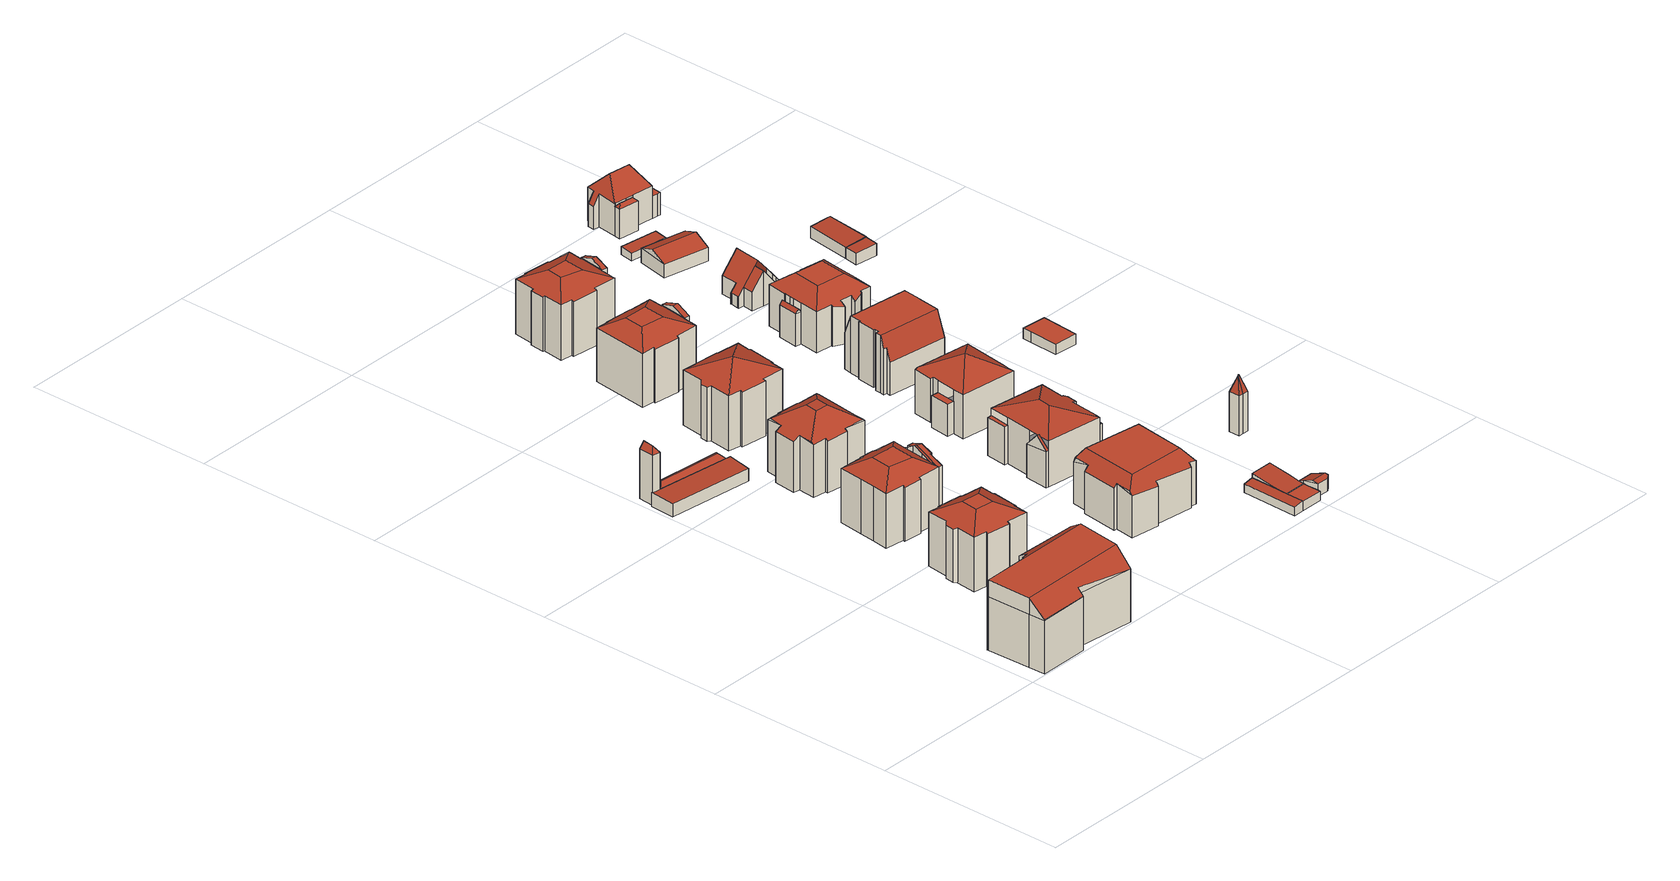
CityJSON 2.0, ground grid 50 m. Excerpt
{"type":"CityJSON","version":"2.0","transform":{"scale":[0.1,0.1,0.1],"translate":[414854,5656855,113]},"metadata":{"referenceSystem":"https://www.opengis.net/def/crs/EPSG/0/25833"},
"CityObjects":{
"building1":{"type":"Building","attributes":{"Dachtyp_tdc":"tdcFreeFormRoof","Gemeindeschluessel":14612000,"Dachneigung":0.306,"QualitaetDacherkennung":30,"Geometrietyp2DReferenz":"3000","measuredHeight":18.13,"function":"31001_9998","roofType":"5000"},"geometry":[{"type":"Solid","lod":"2","boundaries":[[[[0,1,2,3]],[[1,4,5,2]],[[4,6,7,5]],[[6,8,9,7]],[[8,10,11,9]],[[10,12,13,11]],[[12,14,15,13]],[[14,16,17,15]],[[16,18,19,17]],[[18,20,21,19]],[[20,22,23,21]],[[22,24,25,23]],[[24,26,27,25]],[[26,28,29,27]],[[28,0,3,29]],[[30,31,32,6,33,34]],[[35,36,37,38,39,40,41,42]],[[43,42,41,34,33]],[[1,43,33,4]],[[0,42,43,1]],[[28,35,42,0]],[[14,34,41,16]],[[16,41,40,18]],[[18,40,39,20]],[[20,39,38,22]],[[22,38,37,24]],[[24,37,36,26]],[[26,36,35,28]],[[12,30,34,14]],[[4,33,6]],[[8,32,31,10]],[[6,32,8]],[[10,31,30,12]],[[3,2,5,7,9,11,13,15,17,19,21,23,25,27,29]]]],"semantics":{"surfaces":[{"type":"WallSurface"},{"type":"RoofSurface"},{"type":"GroundSurface"}],"values":[[0,0,0,0,0,0,0,0,0,0,0,0,0,0,0,1,1,1,0,0,0,0,0,0,0,0,0,0,0,0,0,0,0,2]]}}]},
"building2":{"type":"Building","attributes":{"Dachtyp_tdc":"tdcFreeFormRoof","Gemeindeschluessel":14612000,"Dachneigung":56.72,"QualitaetDacherkennung":12,"Geometrietyp2DReferenz":"3000","measuredHeight":14.66,"function":"31001_9998","roofType":"5000"},"geometry":[{"type":"Solid","lod":"2","boundaries":[[[[44,45,46,47]],[[45,48,49,46]],[[48,50,51,49]],[[50,44,47,51]],[[52,53,50,48]],[[52,48,45]],[[53,52,45,44]],[[53,44,50]],[[47,46,49,51]]]],"semantics":{"surfaces":[{"type":"WallSurface"},{"type":"RoofSurface"},{"type":"GroundSurface"}],"values":[[0,0,0,0,1,0,1,1,2]]}}]},
"building3":{"type":"Building","attributes":{"Dachtyp_tdc":"tdcCutTentRoof","Gemeindeschluessel":14612000,"Dachneigung":29.31,"QualitaetDacherkennung":59,"Geometrietyp2DReferenz":"3000","measuredHeight":17.12,"function":"31001_9998","roofType":"9999"},"geometry":[{"type":"Solid","lod":"2","boundaries":[[[[54,55,56,57]],[[55,58,59,56]],[[58,60,61,59]],[[60,62,63,61]],[[62,64,65,63]],[[64,66,67,65]],[[66,68,69,67]],[[68,70,71,69]],[[70,72,73,71]],[[72,74,75,73]],[[74,76,77,75]],[[76,78,79,77]],[[78,80,81,79]],[[80,82,83,81]],[[82,84,85,83]],[[84,86,87,85]],[[86,88,89,87]],[[88,90,91,89]],[[90,92,93,91]],[[92,54,57,93]],[[68,66,64,62,60,58,94,95]],[[78,76,74,72,70,68,95,96]],[[88,86,84,82,80,78,96,97]],[[58,55,54,92,90,88,97,94]],[[97,96,95,94]],[[57,56,59,61,63,65,67,69,71,73,75,77,79,81,83,85,87,89,91,93]]]],"semantics":{"surfaces":[{"type":"WallSurface"},{"type":"RoofSurface"},{"type":"GroundSurface"}],"values":[[0,0,0,0,0,0,0,0,0,0,0,0,0,0,0,0,0,0,0,0,1,1,1,1,1,2]]}}]},
"building4":{"type":"Building","attributes":{"Dachtyp_tdc":"tdcPolyFlatRoof","Gemeindeschluessel":14612000,"Dachneigung":2.79,"QualitaetDacherkennung":71,"Geometrietyp2DReferenz":"3000","measuredHeight":3.6,"function":"31001_9998","roofType":"2100"},"geometry":[{"type":"Solid","lod":"2","boundaries":[[[[98,99,100,101]],[[99,102,103,100]],[[102,104,105,103]],[[104,106,107,105]],[[106,108,109,107]],[[108,98,101,109]],[[108,106,104,102,99,98]],[[101,100,103,105,107,109]]]],"semantics":{"surfaces":[{"type":"WallSurface"},{"type":"RoofSurface"},{"type":"GroundSurface"}],"values":[[0,0,0,0,0,0,1,2]]}}]},
"building5":{"type":"Building","attributes":{"Dachtyp_tdc":"tdcFreeFormRoof","Gemeindeschluessel":14612000,"Dachneigung":34.92,"QualitaetDacherkennung":18,"Geometrietyp2DReferenz":"3000","measuredHeight":3.99,"function":"31001_9998","roofType":"5000"},"geometry":[{"type":"Solid","lod":"2","boundaries":[[[[110,111,112,113]],[[111,114,107,112]],[[114,115,105,107]],[[115,116,117,105]],[[116,110,113,117]],[[114,111,118]],[[111,110,116,119,118]],[[116,115,119]],[[115,114,118,119]],[[113,112,107,105,117]]]],"semantics":{"surfaces":[{"type":"WallSurface"},{"type":"RoofSurface"},{"type":"GroundSurface"}],"values":[[0,0,0,0,0,1,1,1,1,2]]}}]},
"building6":{"type":"Building","attributes":{"Gemeindeschluessel":14612000,"Geometrietyp2DReferenz":"3000","function":"31001_9998","roofType":"9999"},"children":["building6-1","building6-2","building6-3"]},
"building6-1":{"type":"BuildingPart","attributes":{"Dachtyp_tdc":"tdcCutTentRoof","Dachneigung":30.32,"QualitaetDacherkennung":68,"Geometrietyp2DReferenz":"3000","measuredHeight":17.14,"roofType":"9999"},"parents":["building6"],"geometry":[{"type":"MultiSurface","lod":"2","boundaries":[[[120,121,122,123]],[[121,124,125,122]],[[124,126,127,125]],[[126,128,129,127]],[[128,130,131,129]],[[130,132,133,131]],[[132,134,135,133]],[[134,136,137,135]],[[136,138,139,137]],[[138,140,141,142,139]],[[143,144,145,146,147]],[[144,148,149,145]],[[148,150,151,149]],[[150,120,123,151]],[[130,128,126,124,152,153]],[[140,138,136,134,132,130,153,154]],[[144,143,155,156,140,154,157]],[[124,121,120,150,148,144,157,152]],[[157,154,153,152]],[[123,122,125,127,129,131,133,135,137,139,142,146,145,149,151]]],"semantics":{"surfaces":[{"type":"WallSurface"},{"type":"RoofSurface"},{"type":"GroundSurface"}],"values":[0,0,0,0,0,0,0,0,0,0,0,0,0,0,1,1,1,1,1,2]}}]},
"building6-2":{"type":"BuildingPart","attributes":{"Dachtyp_tdc":"tdcGableRoof","Dachneigung":32.37,"QualitaetDacherkennung":48,"Geometrietyp2DReferenz":"3000","measuredHeight":16.58,"roofType":"3100"},"parents":["building6"],"geometry":[{"type":"MultiSurface","lod":"2","boundaries":[[[158,147,146,159]],[[141,160,161,142]],[[147,158,162,163,164,155]],[[160,141,156,164,163,165,166]],[[159,146,142,161,167,168]]],"semantics":{"surfaces":[{"type":"WallSurface"},{"type":"RoofSurface"},{"type":"GroundSurface"}],"values":[0,0,1,1,2]}}]},
"building6-3":{"type":"BuildingPart","attributes":{"Dachtyp_tdc":"tdcGableRoof","Dachneigung":18.79,"QualitaetDacherkennung":47,"Geometrietyp2DReferenz":"3000","measuredHeight":16.39,"roofType":"3100"},"parents":["building6"],"geometry":[{"type":"MultiSurface","lod":"2","boundaries":[[[169,170,158,159,171]],[[172,173,174,167,175,166]],[[173,176,177,174]],[[176,178,179,177]],[[178,180,181,179]],[[180,169,171,181]],[[176,173,172,165,182]],[[182,162,170,169,180,178,176]],[[171,159,168,167,174,177,179,181]]],"semantics":{"surfaces":[{"type":"WallSurface"},{"type":"RoofSurface"},{"type":"GroundSurface"}],"values":[0,0,0,0,0,0,1,1,2]}}]},
"building7":{"type":"Building","attributes":{"Dachtyp_tdc":"tdcFreeFormRoof","Gemeindeschluessel":14612000,"Dachneigung":28.42,"QualitaetDacherkennung":54,"Geometrietyp2DReferenz":"3000","measuredHeight":17.57,"function":"31001_9998","roofType":"5000"},"geometry":[{"type":"Solid","lod":"2","boundaries":[[[[183,184,185,186]],[[184,187,188,185]],[[187,189,190,188]],[[189,191,192,190]],[[191,193,194,192]],[[193,195,196,194]],[[195,197,198,196]],[[197,199,200,198]],[[199,201,202,200]],[[201,203,204,202]],[[203,205,206,204]],[[205,207,208,206]],[[207,209,210,208]],[[209,211,212,210]],[[211,213,214,212]],[[213,215,216,214]],[[215,217,218,216]],[[217,219,220,218]],[[219,221,222,220]],[[221,183,186,222]],[[223,224,225,201,199,197,195,226]],[[224,227,228,211,209,207,205,203,225]],[[215,213,228,227,229,230,183,221,219,217]],[[223,226,193,191,189,187,184,230,229]],[[229,227,224,223]],[[184,183,230]],[[195,193,226]],[[203,201,225]],[[213,211,228]],[[186,185,188,190,192,194,196,198,200,202,204,206,208,210,212,214,216,218,220,222]]]],"semantics":{"surfaces":[{"type":"WallSurface"},{"type":"RoofSurface"},{"type":"GroundSurface"}],"values":[[0,0,0,0,0,0,0,0,0,0,0,0,0,0,0,0,0,0,0,0,1,1,1,1,1,0,0,0,0,2]]}}]},
"building8":{"type":"Building","attributes":{"Dachtyp_tdc":"tdcTentRoof","Gemeindeschluessel":14612000,"Dachneigung":25.27,"QualitaetDacherkennung":58,"Geometrietyp2DReferenz":"3000","measuredHeight":18.05,"function":"31001_9998","roofType":"3500"},"geometry":[{"type":"Solid","lod":"2","boundaries":[[[[231,232,233,234]],[[232,235,236,233]],[[235,237,238,236]],[[237,239,240,238]],[[239,241,242,240]],[[241,243,244,242]],[[243,245,246,244]],[[245,247,248,246]],[[247,249,250,248]],[[249,251,252,250]],[[251,253,254,252]],[[253,255,256,254]],[[255,257,258,256]],[[257,259,260,258]],[[259,261,262,260]],[[261,263,264,262]],[[263,265,266,264]],[[265,267,268,266]],[[267,269,270,268]],[[269,231,234,270]],[[245,243,241,239,237,235,271]],[[255,253,251,249,247,245,271]],[[265,263,261,259,257,255,271]],[[235,232,231,269,267,265,271]],[[234,233,236,238,240,242,244,246,248,250,252,254,256,258,260,262,264,266,268,270]]]],"semantics":{"surfaces":[{"type":"WallSurface"},{"type":"RoofSurface"},{"type":"GroundSurface"}],"values":[[0,0,0,0,0,0,0,0,0,0,0,0,0,0,0,0,0,0,0,0,1,1,1,1,2]]}}]},
"building9":{"type":"Building","attributes":{"Dachtyp_tdc":"tdcFreeFormRoof","Gemeindeschluessel":14612000,"Dachneigung":0.937,"QualitaetDacherkennung":50,"Geometrietyp2DReferenz":"3000","measuredHeight":14.64,"function":"31001_9998","roofType":"5000"},"geometry":[{"type":"Solid","lod":"2","boundaries":[[[[272,273,274,275]],[[273,276,277,274]],[[276,278,279,277]],[[278,280,281,279]],[[280,282,283,281]],[[282,284,285,283]],[[284,286,287,285]],[[286,288,289,287]],[[288,290,291,289]],[[290,292,293,291]],[[292,294,295,293]],[[294,296,297,295]],[[296,298,299,297]],[[298,300,301,299]],[[300,302,303,301]],[[302,304,305,303]],[[304,306,307,305]],[[306,308,309,307]],[[308,310,311,309]],[[310,312,313,311]],[[312,314,315,313]],[[314,272,275,315]],[[286,284,282,280,278,276,273,272,314,316,317,318,319,290,288]],[[292,319,318,320,321,300,298,296,294]],[[320,322,323,308,306,304,302,321]],[[317,316,312,310,323,322]],[[318,317,322,320]],[[310,308,323]],[[292,290,319]],[[302,300,321]],[[314,312,316]],[[275,274,277,279,281,283,285,287,289,291,293,295,297,299,301,303,305,307,309,311,313,315]]]],"semantics":{"surfaces":[{"type":"WallSurface"},{"type":"RoofSurface"},{"type":"GroundSurface"}],"values":[[0,0,0,0,0,0,0,0,0,0,0,0,0,0,0,0,0,0,0,0,0,0,1,1,1,1,1,0,0,0,0,2]]}}]},
"building10":{"type":"Building","attributes":{"Gemeindeschluessel":14612000,"Geometrietyp2DReferenz":"3000","function":"31001_9998","roofType":"9999"},"children":["building10-1","building10-2"]},
"building10-1":{"type":"BuildingPart","attributes":{"Dachtyp_tdc":"tdcCutTentRoof","Dachneigung":26.44,"QualitaetDacherkennung":56,"Geometrietyp2DReferenz":"3000","measuredHeight":16.9,"roofType":"9999"},"parents":["building10"],"geometry":[{"type":"MultiSurface","lod":"2","boundaries":[[[324,325,326,327]],[[325,328,329,326]],[[328,330,331,329]],[[330,332,333,331]],[[332,334,335,333]],[[334,336,337,335]],[[336,338,339,337]],[[338,340,341,339]],[[340,342,343,341]],[[344,345,346,347]],[[345,348,349,346]],[[348,350,351,349]],[[350,352,353,351]],[[352,324,327,353]],[[330,328,354,355]],[[340,338,336,334,332,330,355,356]],[[348,345,344,342,340,356,357]],[[328,325,324,352,350,348,357,354]],[[357,356,355,354]],[[327,326,329,331,333,335,337,339,341,343,347,346,349,351,353]]],"semantics":{"surfaces":[{"type":"WallSurface"},{"type":"RoofSurface"},{"type":"GroundSurface"}],"values":[0,0,0,0,0,0,0,0,0,0,0,0,0,0,1,1,1,1,1,2]}}]},
"building10-2":{"type":"BuildingPart","attributes":{"Dachtyp_tdc":"tdcGableRoof","Dachneigung":20.33,"QualitaetDacherkennung":79,"Geometrietyp2DReferenz":"3000","measuredHeight":16.48,"roofType":"3100"},"parents":["building10"],"geometry":[{"type":"MultiSurface","lod":"2","boundaries":[[[358,359,360,343]],[[359,361,362,360]],[[361,363,346,362]],[[363,364,344,347,346]],[[358,343,342]],[[365,366,367,368]],[[363,361,367,366,364]],[[359,368,367,361]],[[358,365,368,359]],[[364,366,365,358]],[[360,362,346,347,343]]],"semantics":{"surfaces":[{"type":"WallSurface"},{"type":"RoofSurface"},{"type":"GroundSurface"}],"values":[0,0,0,0,0,1,1,0,0,0,2]}}]},
"building11":{"type":"Building","attributes":{"Gemeindeschluessel":14612000,"Geometrietyp2DReferenz":"3000","function":"31001_9998","roofType":"9999"},"children":["building11-1","building11-2","building11-3","building11-4"]},
"building11-1":{"type":"BuildingPart","attributes":{"Dachtyp_tdc":"tdcHipRoof","Dachneigung":19.02,"QualitaetDacherkennung":76,"Geometrietyp2DReferenz":"3000","measuredHeight":14.49,"roofType":"3200"},"parents":["building11"],"geometry":[{"type":"MultiSurface","lod":"2","boundaries":[[[369,370,371,372,373]],[[370,374,375,371]],[[374,376,377,375]],[[376,378,379,377]],[[378,380,381,382,379]],[[383,384,385,386,387]],[[384,388,389,390,385]],[[391,392,393,394,395,396]],[[388,384,397]],[[370,369,398]],[[384,383,399,380,378,376,374,370,398,397]],[[369,392,391,400,401,388,397,398]],[[372,371,375,377,379,382,402,386,385,390,395,394]]],"semantics":{"surfaces":[{"type":"WallSurface"},{"type":"RoofSurface"},{"type":"GroundSurface"}],"values":[0,0,0,0,0,0,0,0,1,1,1,1,2]}}]},
"building11-2":{"type":"BuildingPart","attributes":{"Dachtyp_tdc":"tdcGableRoof","Dachneigung":48.23,"QualitaetDacherkennung":40,"Geometrietyp2DReferenz":"3000","measuredHeight":12.22,"roofType":"3100"},"parents":["building11"],"geometry":[{"type":"MultiSurface","lod":"2","boundaries":[[[403,396,395,404]],[[389,405,406,390]],[[405,403,404,406]],[[403,405,407]],[[396,403,407,408,400]],[[405,389,401,408,407]],[[404,395,390,406]]],"semantics":{"surfaces":[{"type":"WallSurface"},{"type":"RoofSurface"},{"type":"GroundSurface"}],"values":[0,0,0,0,1,1,2]}}]},
"building11-3":{"type":"BuildingPart","attributes":{"Dachtyp_tdc":"tdcPolyFlatRoof","Dachneigung":0,"QualitaetDacherkennung":62,"Geometrietyp2DReferenz":"3000","measuredHeight":8.88,"roofType":"1000"},"parents":["building11"],"geometry":[{"type":"MultiSurface","lod":"2","boundaries":[[[381,409,410,382]],[[409,411,412,410]],[[411,413,414,412]],[[413,415,416,414]],[[415,417,418,416]],[[417,387,386,418]],[[417,415,413,411,409,381,419,387]],[[386,402,382,410,412,414,416,418]]],"semantics":{"surfaces":[{"type":"WallSurface"},{"type":"RoofSurface"},{"type":"GroundSurface"}],"values":[0,0,0,0,0,0,1,2]}}]},
"building11-4":{"type":"BuildingPart","attributes":{"Dachtyp_tdc":"tdcPolyFlatRoof","Dachneigung":0,"QualitaetDacherkennung":6,"Geometrietyp2DReferenz":"3000","measuredHeight":9.93,"roofType":"1000"},"parents":["building11"],"geometry":[{"type":"MultiSurface","lod":"2","boundaries":[[[393,420,421,394]],[[420,422,423,421]],[[422,373,372,423]],[[373,422,420,393]],[[394,421,423,372]]],"semantics":{"surfaces":[{"type":"WallSurface"},{"type":"RoofSurface"},{"type":"GroundSurface"}],"values":[0,0,0,1,2]}}]},
"building12":{"type":"Building","attributes":{"Dachtyp_tdc":"tdcPolyFlatRoof","Gemeindeschluessel":14612000,"Dachneigung":9.17,"QualitaetDacherkennung":61,"Geometrietyp2DReferenz":"3000","measuredHeight":2.63,"function":"31001_9998","roofType":"2100"},"geometry":[{"type":"Solid","lod":"2","boundaries":[[[[424,425,426,427]],[[425,428,429,426]],[[428,430,431,429]],[[430,432,433,431]],[[432,434,435,433]],[[434,424,427,435]],[[434,432,430,428,425,424]],[[427,426,429,431,433,435]]]],"semantics":{"surfaces":[{"type":"WallSurface"},{"type":"RoofSurface"},{"type":"GroundSurface"}],"values":[[0,0,0,0,0,0,1,2]]}}]},
"building13":{"type":"Building","attributes":{"Gemeindeschluessel":14612000,"Geometrietyp2DReferenz":"3000","function":"31001_9998","roofType":"9999"},"children":["building13-1","building13-2"]},
"building13-1":{"type":"BuildingPart","attributes":{"Dachtyp_tdc":"tdcCutTentRoof","Dachneigung":24.91,"QualitaetDacherkennung":52,"Geometrietyp2DReferenz":"3000","measuredHeight":16.94,"roofType":"9999"},"parents":["building13"],"geometry":[{"type":"MultiSurface","lod":"2","boundaries":[[[436,437,438,439]],[[437,440,441,438]],[[440,442,443,441]],[[442,444,445,443]],[[444,446,447,445]],[[448,449,450,451]],[[449,452,453,450]],[[452,454,455,453]],[[454,456,457,455]],[[456,458,459,457]],[[458,460,461,459]],[[460,462,463,461]],[[462,464,465,463]],[[464,466,467,465]],[[466,468,469,467]],[[468,470,471,469]],[[470,472,473,471]],[[472,474,475,473]],[[474,476,477,475]],[[476,478,479,477]],[[478,436,439,479]],[[454,452,449,448,446,444,442,440,480,481]],[[464,462,460,458,456,454,481,482]],[[474,472,470,468,466,464,482,483]],[[440,437,436,478,476,474,483,480]],[[483,482,481,480]],[[439,438,441,443,445,447,451,450,453,455,457,459,461,463,465,467,469,471,473,475,477,479]]],"semantics":{"surfaces":[{"type":"WallSurface"},{"type":"RoofSurface"},{"type":"GroundSurface"}],"values":[0,0,0,0,0,0,0,0,0,0,0,0,0,0,0,0,0,0,0,0,0,1,1,1,1,1,2]}}]},
"building13-2":{"type":"BuildingPart","attributes":{"Dachtyp_tdc":"tdcGableRoof","Dachneigung":20.59,"QualitaetDacherkennung":86,"Geometrietyp2DReferenz":"3000","measuredHeight":16.39,"roofType":"3100"},"parents":["building13"],"geometry":[{"type":"MultiSurface","lod":"2","boundaries":[[[484,485,486,447,446]],[[485,487,488,486]],[[487,489,448,451,488]],[[487,485,490]],[[484,489,491]],[[485,484,491,490]],[[489,487,490,491]],[[447,486,488,451]]],"semantics":{"surfaces":[{"type":"WallSurface"},{"type":"RoofSurface"},{"type":"GroundSurface"}],"values":[0,0,0,0,0,1,1,2]}}]},
"building14":{"type":"Building","attributes":{"Dachtyp_tdc":"tdcPolyFlatRoof","Gemeindeschluessel":14612000,"Dachneigung":0,"QualitaetDacherkennung":88,"Geometrietyp2DReferenz":"3000","measuredHeight":2.42,"function":"31001_9998","roofType":"1000"},"geometry":[{"type":"Solid","lod":"2","boundaries":[[[[492,493,494,435]],[[493,495,496,494]],[[495,497,498,496]],[[497,499,500,498]],[[499,501,427,500]],[[499,497,495,493,492,501]],[[427,435,494,496,498,500]],[[501,492,435,427]]]],"semantics":{"surfaces":[{"type":"WallSurface"},{"type":"RoofSurface"},{"type":"GroundSurface"}],"values":[[0,0,0,0,0,1,2,0]]}}]},
"building15":{"type":"Building","attributes":{"Dachtyp_tdc":"tdcPolyFlatRoof","Gemeindeschluessel":14612000,"Dachneigung":7.38,"QualitaetDacherkennung":75,"Geometrietyp2DReferenz":"3000","measuredHeight":3.56,"function":"31001_9998","roofType":"2100"},"geometry":[{"type":"Solid","lod":"2","boundaries":[[[[502,503,504,505,492,493,506]],[[507,508,509,510,511,512,513]],[[503,502,513,512]],[[502,506,507,513]],[[506,493,508,507]],[[493,492,509,508]],[[492,505,510,509]],[[505,504,511,510]],[[504,503,512,511]]]],"semantics":{"surfaces":[{"type":"RoofSurface"},{"type":"GroundSurface"},{"type":"WallSurface"}],"values":[[0,1,2,2,2,2,2,2,2]]}}]},
"building16":{"type":"Building","attributes":{"Gemeindeschluessel":14612000,"Geometrietyp2DReferenz":"3000","function":"31001_9998","roofType":"9999"},"children":["building16-1","building16-2"]},
"building16-1":{"type":"BuildingPart","attributes":{"Dachtyp_tdc":"tdcPolyFlatRoof","Dachneigung":0,"QualitaetDacherkennung":70,"Geometrietyp2DReferenz":"3000","measuredHeight":8.31,"roofType":"1000"},"parents":["building16"],"geometry":[{"type":"MultiSurface","lod":"2","boundaries":[[[514,515,516,517]],[[515,518,519,516]],[[518,520,521,519]],[[520,518,515,514]],[[517,516,519,521]]],"semantics":{"surfaces":[{"type":"WallSurface"},{"type":"RoofSurface"},{"type":"GroundSurface"}],"values":[0,0,0,1,2]}}]},
"building16-2":{"type":"BuildingPart","attributes":{"Dachtyp_tdc":"tdcTentRoof","Dachneigung":28.64,"QualitaetDacherkennung":77,"Geometrietyp2DReferenz":"3000","measuredHeight":15.71,"roofType":"3500"},"parents":["building16"],"geometry":[{"type":"MultiSurface","lod":"2","boundaries":[[[522,523,524,521]],[[523,525,526,524]],[[525,527,528,526]],[[527,529,530,528]],[[531,532,533,534]],[[532,535,536,533]],[[535,537,514,517,536]],[[522,521,520]],[[538,529,539]],[[532,531,540,538,539]],[[535,532,539]],[[529,527,525,523,522,537,535,539]],[[524,526,528,530,541,542,534,533,536,517,521]],[[529,538,541,530]],[[538,540,542,541]],[[540,531,534,542]]],"semantics":{"surfaces":[{"type":"WallSurface"},{"type":"RoofSurface"},{"type":"GroundSurface"}],"values":[0,0,0,0,0,0,0,0,1,1,1,1,2,0,0,0]}}]},
"building17":{"type":"Building","attributes":{"Dachtyp_tdc":"tdcFreeFormRoof","Gemeindeschluessel":14612000,"Dachneigung":23.59,"QualitaetDacherkennung":51,"Geometrietyp2DReferenz":"3000","measuredHeight":3.6,"function":"31001_9998","roofType":"5000"},"geometry":[{"type":"Solid","lod":"2","boundaries":[[[[543,544,545,546]],[[544,547,548,545]],[[547,549,550,548]],[[549,551,552,550]],[[551,553,554,552]],[[553,555,556,554]],[[555,543,546,556]],[[557,544,543,555,553,558]],[[549,547,557,558,551]],[[547,544,557]],[[553,551,558]],[[546,545,548,550,552,554,556]]]],"semantics":{"surfaces":[{"type":"WallSurface"},{"type":"RoofSurface"},{"type":"GroundSurface"}],"values":[[0,0,0,0,0,0,0,1,1,0,0,2]]}}]},
"building18":{"type":"Building","attributes":{"Gemeindeschluessel":14612000,"Geometrietyp2DReferenz":"3000","function":"31001_9998","roofType":"9999"},"children":["building18-1","building18-2"]},
"building18-1":{"type":"BuildingPart","attributes":{"Dachtyp_tdc":"tdcCutGableRoof","Dachneigung":0.254,"QualitaetDacherkennung":56,"Geometrietyp2DReferenz":"3000","measuredHeight":14.93,"roofType":"9999"},"parents":["building18"],"geometry":[{"type":"MultiSurface","lod":"2","boundaries":[[[559,560,561,562]],[[560,563,564,561]],[[563,565,566,564]],[[565,567,568,566]],[[567,569,570,568]],[[569,571,572,570]],[[571,573,574,572]],[[573,575,576,574]],[[575,577,578,576]],[[577,579,580,578]],[[579,581,582,580]],[[581,583,584,582]],[[583,585,586,584]],[[585,587,588,586]],[[587,589,590,588]],[[589,591,592,593,590]],[[594,559,562,595,596]],[[589,587,585,583]],[[569,567,565,563,560,559]],[[583,581,579,577,575,573,571,569,559,594,591,589]],[[562,561,564,566,568,570,572,574,576,578,580,582,584,586,588,590,593,595]]],"semantics":{"surfaces":[{"type":"WallSurface"},{"type":"RoofSurface"},{"type":"GroundSurface"}],"values":[0,0,0,0,0,0,0,0,0,0,0,0,0,0,0,0,0,1,1,1,2]}}]},
"building18-2":{"type":"BuildingPart","attributes":{"Dachtyp_tdc":"tdcPolyFlatRoof","Dachneigung":0,"QualitaetDacherkennung":89,"Geometrietyp2DReferenz":"3000","measuredHeight":11.98,"roofType":"1000"},"parents":["building18"],"geometry":[{"type":"MultiSurface","lod":"2","boundaries":[[[592,597,598,593]],[[597,599,600,598]],[[599,596,595,600]],[[596,599,597,592]],[[593,598,600,595]]],"semantics":{"surfaces":[{"type":"WallSurface"},{"type":"RoofSurface"},{"type":"GroundSurface"}],"values":[0,0,0,1,2]}}]},
"building19":{"type":"Building","attributes":{"Dachtyp_tdc":"tdcFreeFormRoof","Gemeindeschluessel":14612000,"Dachneigung":72.6,"QualitaetDacherkennung":9,"Geometrietyp2DReferenz":"3000","measuredHeight":14.79,"function":"31001_9998","roofType":"5000"},"geometry":[{"type":"Solid","lod":"2","boundaries":[[[[601,602,603,604]],[[602,605,606,603]],[[605,607,608,606]],[[607,609,610,608]],[[609,611,612,610]],[[611,601,604,612]],[[613,614,611,609]],[[615,613,609,607]],[[616,615,607,605]],[[616,605,602]],[[614,613,615,616,602,601]],[[614,601,611]],[[604,603,606,608,610,612]]]],"semantics":{"surfaces":[{"type":"WallSurface"},{"type":"RoofSurface"},{"type":"GroundSurface"}],"values":[[0,0,0,0,0,0,1,1,1,1,1,1,2]]}}]},
"building20":{"type":"Building","attributes":{"Gemeindeschluessel":14612000,"Geometrietyp2DReferenz":"3000","function":"31001_9998","roofType":"9999"},"children":["building20-1","building20-2","building20-3"]},
"building20-1":{"type":"BuildingPart","attributes":{"Dachtyp_tdc":"tdcFreeFormRoof","Dachneigung":47.34,"QualitaetDacherkennung":15,"Geometrietyp2DReferenz":"3000","measuredHeight":9.31,"roofType":"5000"},"parents":["building20"],"geometry":[{"type":"MultiSurface","lod":"2","boundaries":[[[617,618,619,620]],[[618,621,622,619]],[[621,623,624,622]],[[625,623,621]],[[626,625,621,618]],[[626,618,617]],[[625,626,617,623]],[[620,619,622,624]]],"semantics":{"surfaces":[{"type":"WallSurface"},{"type":"RoofSurface"},{"type":"GroundSurface"}],"values":[0,0,0,1,1,0,1,2]}}]},
"building20-2":{"type":"BuildingPart","attributes":{"Dachtyp_tdc":"tdcCutTentRoof","Dachneigung":37.61,"QualitaetDacherkennung":72,"Geometrietyp2DReferenz":"3000","measuredHeight":13.91,"roofType":"9999"},"parents":["building20"],"geometry":[{"type":"MultiSurface","lod":"2","boundaries":[[[627,628,629,630]],[[628,631,632,629]],[[631,633,634,632]],[[633,635,636,634]],[[635,637,638,636]],[[637,639,640,638]],[[639,641,642,640]],[[641,643,644,642]],[[643,645,617,620,644]],[[646,647,648,624,623]],[[647,649,650,648]],[[649,651,652,650]],[[651,653,654,652]],[[653,655,656,654]],[[655,657,658,656]],[[657,659,660,658]],[[659,661,662,660]],[[661,663,664,662]],[[663,665,666,664]],[[665,667,668,666]],[[667,669,670,668]],[[669,671,670]],[[672,673,674,675,676]],[[673,677,678,674]],[[677,679,680,678]],[[679,681,682,680]],[[681,627,630,682]],[[647,646,645,643,683,684]],[[667,665,663,661,659,657,655,653,651,649,647,684,685]],[[677,673,672,669,667,685,686]],[[643,641,639,637,635,633,631,628,627,681,679,677,686,683]],[[686,685,684,683]],[[630,629,632,634,636,638,640,642,644,620,624,648,650,652,654,656,658,660,662,664,666,668,670,675,674,678,680,682]]],"semantics":{"surfaces":[{"type":"WallSurface"},{"type":"RoofSurface"},{"type":"GroundSurface"}],"values":[0,0,0,0,0,0,0,0,0,0,0,0,0,0,0,0,0,0,0,0,0,0,0,0,0,0,0,1,1,1,1,1,2]}}]},
"building20-3":{"type":"BuildingPart","attributes":{"Dachtyp_tdc":"tdcFreeFormRoof","Dachneigung":51.61,"QualitaetDacherkennung":18,"Geometrietyp2DReferenz":"3000","measuredHeight":9.39,"roofType":"5000"},"parents":["building20"],"geometry":[{"type":"MultiSurface","lod":"2","boundaries":[[[671,687,688,670]],[[687,689,690,688]],[[689,691,674,690]],[[691,676,675,674]],[[692,689,687,693]],[[671,676,691,692,693]],[[689,692,691]],[[671,693,687]],[[688,690,674,675,670]]],"semantics":{"surfaces":[{"type":"WallSurface"},{"type":"RoofSurface"},{"type":"GroundSurface"}],"values":[0,0,0,0,1,1,0,0,2]}}]},
"building21":{"type":"Building","attributes":{"Gemeindeschluessel":14612000,"Geometrietyp2DReferenz":"3000","function":"31001_9998","roofType":"9999"},"children":["building21-1","building21-2"]},
"building21-1":{"type":"BuildingPart","attributes":{"Dachtyp_tdc":"tdcGableRoof","Dachneigung":51.37,"QualitaetDacherkennung":71,"Geometrietyp2DReferenz":"3000","measuredHeight":8.96,"roofType":"3100"},"parents":["building21"],"geometry":[{"type":"MultiSurface","lod":"2","boundaries":[[[694,695,696,697]],[[695,698,699,696]],[[698,700,701,699]],[[700,702,703,701]],[[704,705,706,707]],[[705,694,697,706]],[[708,702,700,698]],[[698,695,694,705,704,709,708]],[[697,696,699,701,703,710,711,707,706]]],"semantics":{"surfaces":[{"type":"WallSurface"},{"type":"RoofSurface"},{"type":"GroundSurface"}],"values":[0,0,0,0,0,0,1,1,2]}}]},
"building21-2":{"type":"BuildingPart","attributes":{"Dachtyp_tdc":"tdcGableRoof","Dachneigung":50.5,"QualitaetDacherkennung":71,"Geometrietyp2DReferenz":"3000","measuredHeight":10.07,"roofType":"3100"},"parents":["building21"],"geometry":[{"type":"MultiSurface","lod":"2","boundaries":[[[712,713,714,715]],[[713,716,717,714]],[[716,718,704,707,717]],[[702,719,720,703]],[[719,721,722,720]],[[721,723,724,722]],[[723,725,726,724]],[[725,727,728,726]],[[727,729,730,728]],[[729,731,732,730]],[[731,733,734,732]],[[733,735,736,734]],[[735,712,715,736]],[[731,729,727,725,723,721,719,702,737]],[[737,718,716,713,712,735,733,731]],[[715,714,717,707,711,710,703,720,722,724,726,728,730,732,734,736]]],"semantics":{"surfaces":[{"type":"WallSurface"},{"type":"RoofSurface"},{"type":"GroundSurface"}],"values":[0,0,0,0,0,0,0,0,0,0,0,0,0,1,1,2]}}]},
"building22":{"type":"Building","attributes":{"Dachtyp_tdc":"tdcGableRoof","Gemeindeschluessel":14612000,"Dachneigung":21.9,"QualitaetDacherkennung":81,"Geometrietyp2DReferenz":"3000","measuredHeight":5.33,"function":"31001_9998","roofType":"3100"},"geometry":[{"type":"Solid","lod":"2","boundaries":[[[[738,739,740,741]],[[739,742,743,740]],[[742,744,745,743]],[[744,738,741,745]],[[742,739,746]],[[738,744,747]],[[739,738,747,746]],[[744,742,746,747]],[[741,740,743,745]]]],"semantics":{"surfaces":[{"type":"WallSurface"},{"type":"RoofSurface"},{"type":"GroundSurface"}],"values":[[0,0,0,0,0,0,1,1,2]]}}]},
"building23":{"type":"Building","attributes":{"Dachtyp_tdc":"tdcPolyFlatRoof","Gemeindeschluessel":14612000,"Dachneigung":2.95,"QualitaetDacherkennung":76,"Geometrietyp2DReferenz":"3000","measuredHeight":2.06,"function":"31001_9998","roofType":"2100"},"geometry":[{"type":"Solid","lod":"2","boundaries":[[[[748,749,750,751]],[[749,752,753,750]],[[752,754,755,753]],[[754,748,751,755]],[[754,752,749,748]],[[751,750,753,755]]]],"semantics":{"surfaces":[{"type":"WallSurface"},{"type":"RoofSurface"},{"type":"GroundSurface"}],"values":[[0,0,0,0,1,2]]}}]},
"building24":{"type":"Building","attributes":{"Dachtyp_tdc":"tdcPolyFlatRoof","Gemeindeschluessel":14612000,"Dachneigung":0,"QualitaetDacherkennung":89,"Geometrietyp2DReferenz":"3000","measuredHeight":2.66,"function":"31001_9998","roofType":"1000"},"geometry":[{"type":"Solid","lod":"2","boundaries":[[[[756,757,758,759]],[[757,760,761,758]],[[760,762,763,761]],[[762,764,765,763]],[[764,756,759,765]],[[764,762,760,757,756]],[[759,758,761,763,765]]]],"semantics":{"surfaces":[{"type":"WallSurface"},{"type":"RoofSurface"},{"type":"GroundSurface"}],"values":[[0,0,0,0,0,1,2]]}}]},
"building25":{"type":"Building","attributes":{"Gemeindeschluessel":14612000,"Geometrietyp2DReferenz":"3000","function":"31001_9998","roofType":"9999"},"children":["building25-1","building25-2","building25-3"]},
"building25-1":{"type":"BuildingPart","attributes":{"Dachtyp_tdc":"tdcHipRoof","Dachneigung":46.17,"QualitaetDacherkennung":71,"Geometrietyp2DReferenz":"3000","measuredHeight":13.14,"roofType":"3200"},"parents":["building25"],"geometry":[{"type":"MultiSurface","lod":"2","boundaries":[[[766,767,768,769]],[[767,770,771,768]],[[770,772,773,774,771]],[[775,776,777,778,779,780]],[[781,782,783,784]],[[782,785,786,783]],[[785,787,788,786]],[[787,789,790,788]],[[789,791,792,790]],[[791,793,794,792]],[[793,795,796,794]],[[795,797,798,796]],[[797,766,769,798]],[[793,791,789,787,785,782,781,799]],[[775,772,770,800]],[[781,776,775,800,799]],[[770,767,766,797,795,793,799,800]],[[769,768,771,774,779,778,783,786,788,790,792,794,796,798]]],"semantics":{"surfaces":[{"type":"WallSurface"},{"type":"RoofSurface"},{"type":"GroundSurface"}],"values":[0,0,0,0,0,0,0,0,0,0,0,0,0,1,1,1,1,2]}}]},
"building25-2":{"type":"BuildingPart","attributes":{"Dachtyp_tdc":"tdcPolyFlatRoof","Dachneigung":0,"QualitaetDacherkennung":52,"Geometrietyp2DReferenz":"3000","measuredHeight":5.75,"roofType":"1000"},"parents":["building25"],"geometry":[{"type":"MultiSurface","lod":"2","boundaries":[[[773,801,802,774]],[[801,803,804,802]],[[803,805,806,804]],[[805,807,808,806]],[[807,780,779,808]],[[780,807,805,803,801,773]],[[774,802,804,806,808,779]]],"semantics":{"surfaces":[{"type":"WallSurface"},{"type":"RoofSurface"},{"type":"GroundSurface"}],"values":[0,0,0,0,0,1,2]}}]},
"building25-3":{"type":"BuildingPart","attributes":{"Dachtyp_tdc":"tdcFreeFormRoof","Dachneigung":45.11,"QualitaetDacherkennung":24,"Geometrietyp2DReferenz":"3000","measuredHeight":8.59,"roofType":"5000"},"parents":["building25"],"geometry":[{"type":"MultiSurface","lod":"2","boundaries":[[[809,784,783,810]],[[777,811,812,778]],[[811,809,810,812]],[[784,809,813]],[[809,811,814,813]],[[811,777,814]],[[777,784,813,814]],[[810,783,778,812]]],"semantics":{"surfaces":[{"type":"WallSurface"},{"type":"RoofSurface"},{"type":"GroundSurface"}],"values":[0,0,0,1,1,1,1,2]}}]},
"building26":{"type":"Building","attributes":{"Dachtyp_tdc":"tdcPolyFlatRoof","Gemeindeschluessel":14612000,"Dachneigung":2.73,"QualitaetDacherkennung":81,"Geometrietyp2DReferenz":"3000","measuredHeight":3.22,"function":"31001_9998","roofType":"2100"},"geometry":[{"type":"Solid","lod":"2","boundaries":[[[[815,816,817,818]],[[816,819,820,817]],[[819,821,822,820]],[[821,815,818,822]],[[821,819,816,815]],[[818,817,820,822]]]],"semantics":{"surfaces":[{"type":"WallSurface"},{"type":"RoofSurface"},{"type":"GroundSurface"}],"values":[[0,0,0,0,1,2]]}}]},
"building27":{"type":"Building","attributes":{"Dachtyp_tdc":"tdcPolyFlatRoof","Gemeindeschluessel":14612000,"Dachneigung":3.02,"QualitaetDacherkennung":92,"Geometrietyp2DReferenz":"3000","measuredHeight":3.28,"function":"31001_9998","roofType":"2100"},"geometry":[{"type":"Solid","lod":"2","boundaries":[[[[815,823,824,818]],[[823,825,826,824]],[[825,827,828,826]],[[827,829,830,828]],[[829,831,817,830]],[[831,815,818,817]],[[831,829,827,825,823,815]],[[818,824,826,828,830,817]]]],"semantics":{"surfaces":[{"type":"WallSurface"},{"type":"RoofSurface"},{"type":"GroundSurface"}],"values":[[0,0,0,0,0,0,1,2]]}}]}
},
"vertices":[
[356,168,139],[351,118,139],[351,118,1],[356,168,1],[343,52,139],[343,52,1],[338,6,139],[338,6,1],[179,23,139],[179,23,1],[178,6,139],[178,6,1],[45,4,139],[45,4,1],[44,48,139],[44,48,1],[41,164,139],[41,164,1],[40,168,139],[40,168,1],[167,170,139],[167,170,1],[178,184,139],[178,184,1],[200,190,139],[200,190,1],[205,218,139],[205,218,1],[360,200,139],[360,200,1],[45,4,141],[178,6,141],[179,23,157],[343,52,182],[44,48,182],[360,200,162],[205,218,149],[200,190,167],[178,184,171],[167,170,180],[40,168,180],[41,164,183],[356,168,183],[351,118,182],
[12,1126,136],[15,1167,136],[15,1167,7],[12,1126,7],[37,1164,136],[37,1164,7],[33,1123,136],[33,1123,7],[26,1165,153],[24,1136,152],
[208,434,140],[216,442,145],[216,442,3],[208,434,3],[222,498,144],[222,498,3],[256,494,144],[256,494,3],[256,500,141],[256,500,3],[322,493,141],[322,493,3],[322,486,144],[322,486,3],[378,479,144],[378,479,3],[374,442,144],[374,442,3],[379,441,142],[379,441,3],[371,370,142],[371,370,3],[365,371,145],[365,371,3],[361,331,145],[361,331,3],[305,338,145],[305,338,3],[304,332,141],[304,332,3],[240,340,141],[240,340,3],[240,345,144],[240,345,3],[205,349,145],[205,349,3],[211,403,145],[211,403,3],[205,412,140],[205,412,3],[267,439,174],[316,433,174],[311,387,174],[261,393,174],
[6,1063,38],[9,1127,41],[9,1127,5],[6,1063,5],[12,1126,41],[12,1126,5],[33,1123,41],[33,1123,5],[241,1097,41],[241,1097,5],[232,1036,38],[232,1036,5],
[161,1155,27],[247,1144,29],[247,1144,5],[161,1155,5],[241,1097,29],[33,1123,29],[37,1164,29],[37,1164,5],[227,1122,45],[56,1141,43],
[267,608,142],[268,613,145],[268,613,3],[267,608,3],[218,619,144],[218,619,3],[223,661,144],[223,661,3],[228,701,144],[228,701,3],[235,767,144],[235,767,3],[302,760,146],[302,760,3],[303,770,139],[303,770,3],[342,766,140],[342,766,3],[341,755,147],[341,755,3],[393,750,148],[393,750,125],[393,750,3],[377,609,148],[376,602,148],[376,602,3],[377,609,3],[377,609,140],[317,608,146],[317,608,3],[316,603,143],[316,603,3],[272,659,174],[278,713,174],[347,711,172],[379,629,148],[389,713,148],[339,647,172],
[382,609,140],[382,609,3],[398,749,125],[398,749,3],[387,650,156],[390,680,168],[385,681,168],[392,692,161],[393,708,150],[393,708,3],[390,680,3],
[394,608,142],[382,609,142],[394,608,3],[393,708,154],[408,707,154],[408,707,3],[393,708,129],[405,678,166],[405,678,3],[402,646,155],[402,646,3],[398,646,155],[398,646,3],[390,680,166],
[428,865,141],[370,872,143],[370,872,3],[428,865,3],[369,865,139],[369,865,3],[311,872,137],[311,872,3],[312,879,141],[312,879,3],[276,883,140],[276,883,3],[281,928,144],[281,928,3],[263,930,135],[263,930,3],[270,989,135],[270,989,3],[287,987,144],[287,987,3],[293,1032,139],[293,1032,3],[330,1027,141],[330,1027,3],[331,1034,137],[331,1034,3],[387,1027,139],[387,1027,3],[386,1020,143],[386,1020,3],[445,1013,141],[445,1013,3],[444,1008,141],[444,1008,3],[441,982,141],[441,982,3],[431,897,141],[431,897,3],[429,871,141],[429,871,3],[343,933,177],[347,966,177],[292,1023,145],[276,890,144],[381,963,179],[438,1014,146],[377,929,179],[422,866,145],
[333,1142,146],[334,1148,149],[334,1148,5],[333,1142,5],[300,1153,148],[300,1153,5],[307,1210,148],[307,1210,5],[300,1216,145],[300,1216,5],[303,1236,144],[303,1236,5],[311,1243,148],[311,1243,5],[318,1302,148],[318,1302,5],[353,1297,149],[353,1297,5],[354,1302,146],[354,1302,5],[421,1293,148],[421,1293,5],[421,1288,151],[421,1288,5],[478,1280,153],[478,1280,5],[473,1244,153],[473,1244,5],[478,1243,151],[478,1243,5],[469,1170,150],[469,1170,5],[464,1171,153],[464,1171,5],[459,1133,153],[459,1133,5],[402,1140,151],[402,1140,5],[402,1133,148],[402,1133,5],[387,1217,185],
[848,387,94],[844,352,94],[844,352,2],[848,387,2],[829,353,113],[829,353,2],[826,326,113],[826,326,2],[841,324,94],[841,324,2],[836,280,94],[836,280,2],[832,280,99],[832,280,2],[819,282,114],[819,282,2],[814,234,114],[814,234,2],[813,226,114],[813,226,2],[793,229,117],[793,229,2],[792,222,107],[792,222,2],[688,234,115],[688,234,2],[687,228,104],[687,228,2],[610,237,111],[610,237,2],[616,288,120],[616,288,2],[608,289,111],[608,289,2],[620,386,111],[620,386,2],[630,384,124],[630,384,2],[636,432,110],[636,432,2],[835,408,95],[835,408,2],[833,389,114],[833,389,2],[834,399,114],[804,387,149],[787,251,149],[812,226,115],[636,260,146],[610,243,120],[654,412,146],[635,426,124],
[350,1412,142],[351,1417,145],[351,1417,4],[350,1412,4],[317,1421,143],[317,1421,4],[334,1570,143],[334,1570,4],[369,1566,145],[369,1566,4],[369,1571,142],[369,1571,4],[438,1563,145],[438,1563,4],[437,1558,148],[437,1558,4],[493,1552,151],[493,1552,4],[489,1513,151],[489,1513,4],[480,1438,151],[481,1438,151],[481,1438,4],[480,1438,4],[476,1402,151],[476,1402,4],[419,1408,148],[419,1408,4],[418,1403,145],[418,1403,4],[367,1467,171],[373,1519,171],[434,1514,173],[428,1457,173],
[489,1513,154],[503,1511,154],[503,1511,4],[494,1437,154],[494,1437,4],[481,1438,154],[480,1438,154],[489,1513,155],[485,1477,168],[499,1475,168],[503,1511,155],
[675,708,122],[826,689,121],[826,689,3],[675,708,3],[675,708,102],[818,625,121],[818,625,3],[823,625,119],[823,625,3],[830,618,117],[830,618,3],[826,589,117],[826,589,92],[826,589,3],[805,514,121],[803,500,121],[803,500,3],[805,514,3],[805,514,92],[652,519,122],[652,519,97],[652,519,3],[659,582,122],[668,653,122],[668,653,102],[668,653,3],[659,582,3],[659,582,90],[735,589,148],[739,623,148],[814,590,121],[656,553,122],[655,547,122],[814,590,3],
[651,583,90],[651,583,3],[644,520,97],[644,520,3],[648,551,125],[656,550,125],
[822,585,92],[822,585,3],[814,586,92],[814,586,3],[809,549,92],[809,549,3],[829,547,92],[829,547,3],[824,511,92],[824,511,3],[814,590,92],
[658,654,102],[658,654,3],[665,709,102],[665,709,3],
[943,25,30],[915,25,26],[915,25,4],[943,25,4],[918,175,26],[918,175,4],[944,175,30],[944,175,4],[944,117,30],[944,117,4],[943,74,30],[943,74,4],
[470,1832,147],[470,1826,150],[470,1826,4],[470,1832,4],[527,1818,152],[527,1818,4],[527,1813,152],[527,1813,4],[523,1784,152],[523,1784,4],[523,1780,152],[523,1780,4],[514,1710,152],[514,1704,152],[514,1704,4],[514,1710,4],[510,1677,152],[510,1677,4],[510,1670,152],[510,1670,4],[451,1677,150],[451,1677,4],[450,1671,147],[450,1671,4],[381,1679,145],[381,1679,4],[382,1685,148],[382,1685,4],[350,1689,147],[350,1689,4],[357,1743,146],[357,1743,4],[353,1744,144],[353,1744,4],[357,1782,144],[357,1782,4],[362,1781,147],[362,1781,4],[369,1838,147],[369,1838,4],[401,1834,148],[401,1834,4],[402,1840,145],[402,1840,4],[470,1779,172],[463,1724,172],[406,1738,174],[411,1780,174],
[523,1780,155],[536,1778,155],[536,1778,4],[528,1708,155],[528,1708,4],[514,1710,155],[532,1744,168],[519,1745,168],
[943,74,28],[1002,74,28],[1002,74,4],[1002,64,28],[1002,64,4],[1002,32,28],[1002,32,4],[1002,25,28],[1002,25,4],[943,25,28],
[1003,116,33],[1004,175,41],[944,175,41],[944,117,33],[1002,88,29],[1002,88,5],[1002,74,5],[943,74,5],[944,117,5],[944,175,5],[1004,175,5],[1003,116,5],
[686,827,86],[668,829,86],[668,829,3],[686,827,3],[674,882,86],[674,882,3],[692,879,86],[692,879,3],
[692,879,119],[695,896,119],[695,896,3],[688,897,116],[688,897,3],[694,948,117],[694,948,3],[701,947,120],[701,947,3],[834,797,118],[832,778,118],[832,778,3],[834,797,3],[682,796,118],[682,796,3],[686,827,118],[850,929,120],[766,863,160],[836,810,118],[850,929,3],[836,810,3],
[1044,88,30],[1044,64,40],[1044,64,11],[1044,88,11],[1044,39,46],[1044,39,11],[1034,31,44],[1034,31,11],[1002,32,44],[1002,32,11],[1002,74,36],[1002,74,11],[1002,88,30],[1002,88,11],[1044,47,47],[1002,48,47],
[874,1039,156],[871,1015,93],[871,1015,7],[874,1039,7],[711,1035,93],[711,1035,7],[712,1047,126],[712,1047,7],[704,1048,126],[704,1048,7],[705,1059,156],[705,1059,7],[707,1075,156],[707,1075,7],[716,1074,156],[716,1074,7],[717,1086,156],[717,1086,7],[713,1086,156],[713,1086,7],[719,1135,156],[719,1135,7],[723,1134,156],[723,1134,7],[727,1165,155],[727,1165,7],[730,1186,101],[730,1186,7],[889,1167,101],[889,1167,7],[887,1146,155],[887,1146,7],[886,1140,155],[886,1140,126],[886,1140,7],[881,1096,156],[881,1096,7],[881,1096,126],
[909,1137,126],[909,1137,7],[904,1093,126],[904,1093,7],
[1078,329,119],[1078,358,119],[1078,358,16],[1078,329,16],[1091,358,119],[1091,358,16],[1106,357,119],[1106,357,16],[1105,328,119],[1105,328,16],[1091,329,119],[1091,329,16],[1092,343,163],[1091,343,162],[1092,344,163],[1091,344,161],
[913,1361,93],[928,1360,93],[928,1360,8],[913,1361,8],[921,1307,93],[921,1307,8],[907,1309,93],[907,1309,8],[915,1315,101],[920,1361,101],
[808,1432,110],[833,1436,105],[833,1436,8],[808,1432,8],[831,1423,115],[831,1423,8],[862,1419,115],[862,1419,8],[863,1432,105],[863,1432,8],[888,1421,111],[888,1421,8],[891,1420,112],[891,1420,8],[890,1416,115],[890,1416,8],[919,1412,115],[919,1412,8],[913,1361,115],[907,1309,115],[900,1258,115],[900,1258,8],[871,1261,115],[871,1261,8],[871,1258,112],[871,1258,8],[868,1257,111],[868,1257,8],[841,1251,104],[841,1251,8],[843,1265,115],[843,1265,8],[812,1268,115],[812,1268,8],[811,1255,104],[811,1255,8],[784,1268,112],[784,1268,8],[784,1272,115],[784,1272,8],[740,1277,115],[740,1277,8],[746,1328,115],[746,1328,8],[746,1328,92],[753,1381,115],[752,1381,115],[752,1381,8],[753,1381,8],[753,1381,92],[759,1432,115],[759,1432,8],[803,1427,115],[803,1427,8],[803,1430,112],[803,1430,8],[873,1376,147],[864,1304,147],[786,1313,147],[795,1386,147],
[731,1330,92],[731,1330,8],[738,1383,92],[738,1383,8],[752,1381,92],[745,1382,102],[739,1329,102],
[853,1500,53],[852,1495,53],[852,1495,7],[853,1500,7],[817,1499,97],[817,1499,7],[783,1503,55],[783,1503,7],[787,1532,55],[787,1532,7],[856,1524,53],[855,1515,53],[855,1515,7],[856,1524,7],[821,1528,97],[829,1527,86],[821,1528,7],[829,1527,7],
[901,1519,20],[884,1521,41],[884,1521,7],[901,1519,7],[874,1522,54],[874,1522,7],[856,1524,76],[772,1534,36],[772,1534,7],[772,1537,36],[772,1537,7],[775,1555,36],[775,1555,7],[775,1559,36],[775,1559,7],[790,1557,55],[790,1557,7],[795,1602,55],[795,1602,7],[838,1597,108],[838,1597,7],[882,1592,54],[882,1592,7],[910,1588,20],[910,1588,7],[829,1527,108],
[870,1708,51],[750,1733,51],[750,1733,16],[870,1708,16],[768,1816,53],[768,1816,16],[887,1791,53],[887,1791,16],[759,1776,69],[879,1751,69],
[876,1868,27],[872,1834,25],[872,1834,6],[876,1868,6],[771,1847,25],[771,1847,6],[776,1882,27],[776,1882,6],
[1077,868,39],[1081,943,39],[1081,943,12],[1077,868,12],[1082,967,39],[1082,967,12],[1147,962,39],[1147,962,12],[1140,863,39],[1140,863,12],
[924,2033,83],[924,2026,89],[924,2026,2],[924,2033,2],[954,2023,89],[954,2023,2],[949,1987,88],[949,1987,60],[949,1987,2],[942,1935,87],[885,1942,87],[885,1942,79],[885,1942,2],[942,1935,2],[942,1935,60],[831,1949,86],[831,1949,85],[831,1949,2],[831,1949,79],[837,2000,88],[837,2000,2],[822,2002,60],[822,2002,2],[824,2020,61],[824,2020,2],[839,2018,88],[839,2018,2],[842,2037,89],[842,2037,2],[869,2033,89],[869,2033,2],[869,2040,83],[869,2040,2],[863,1991,133],[920,1984,133],
[972,1984,60],[972,1984,2],[966,1932,60],[966,1932,2],[958,1933,60],[958,1933,2],[943,1935,60],[943,1935,2],
[829,1932,79],[829,1932,2],[883,1925,79],[883,1925,2],[839,1939,88],[875,1935,88],
[1079,1486,43],[1139,1478,46],[1139,1478,14],[1079,1486,14],[1134,1443,46],[1134,1443,14],[1075,1451,43],[1075,1451,14],
[1095,1603,43],[1095,1603,14],[1097,1603,44],[1097,1603,14],[1146,1597,46],[1146,1597,14],[1153,1596,46],[1153,1596,14],[1139,1478,47]
]}
